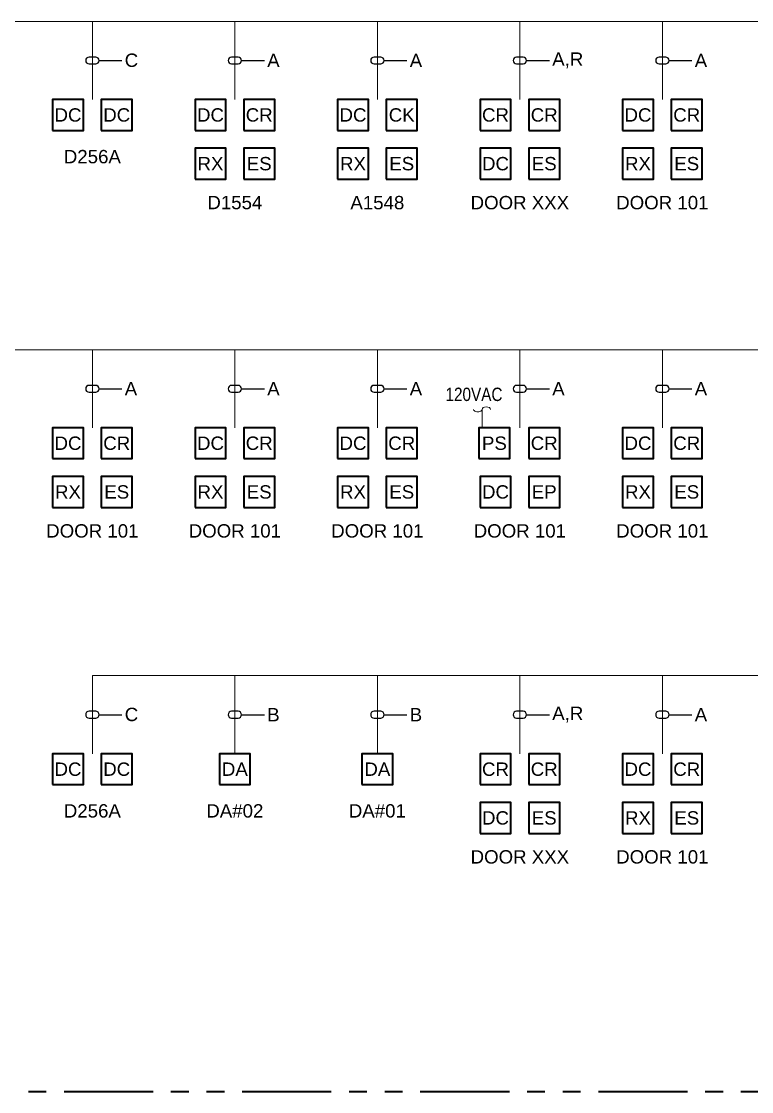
# Model space of a CAD drawing. Header units: inches. Extents: x 84 to 207, y -12 to 77.
# Drawn here: x 95.74 to 100.87, y 61.31 to 68.83 of the extents above; entities that cross this region are included whole.
import ezdxf
from ezdxf import colors
from ezdxf.entities.mleader import LeaderData, LeaderLine
from ezdxf.enums import TextEntityAlignment as Align
from ezdxf.math import Vec2, Vec3

# ---------------------------------------------------------------- set-up
doc = ezdxf.new("R2010")
doc.units = ezdxf.units.IN
doc.header["$MEASUREMENT"] = 0
doc.set_wipeout_variables(frame=1)
doc.linetypes.add('PHANTOM2', pattern=[1.25, 0.625, -0.125, 0.125, -0.125, 0.125, -0.125])
for name, color, linetype, lineweight in [('E-SEC-WIRE', 6, 'Continuous', 18), ('E-SERT-ACCS', 23, 'Continuous', 40), ('F-ALRM-WIRE-DTCT', 151, 'Continuous', 35)]:
    doc.layers.add(name, color=color, linetype=linetype, lineweight=lineweight)
doc.styles.add('Body', font='', dxfattribs={"height": 0.09375})
doc.styles.add('MtXpl_Arial_Narrow', font='arial.ttf')
doc.styles.get('Body').set_extended_font_data('Arial Narrow')

# ---------------------------------------------------------------- blocks, each defined once
blk = doc.blocks.new('AC_Card_Reader')
blk.add_wipeout([(-0.1085, 0), (-0.1085, -0.217), (0.1085, -0.217), (0.1085, 0)]).dxf.layer = 'E-SERT-ACCS'
at = {"layer": 'E-SERT-ACCS', "color": 0, "linetype": 'ByBlock', "lineweight": -2}
blk.add_lwpolyline([(-0.1085, -0.217), (0.1085, -0.217), (0.1085, 0), (-0.1085, 0)], close=True, dxfattribs=at)
at = {"layer": 'E-SERT-ACCS', "color": 7, "style": 'MtXpl_Arial_Narrow', "flags": 8}
blk.add_attdef('MODELNO.', text='', height=0.0938, dxfattribs=at).set_placement((0.1085, 0), align=Align.BOTTOM_LEFT)
blk.add_attdef('DEVICE_TYPE', text='', height=0.0938, dxfattribs=at).set_placement((0, -0.1085), align=Align.MIDDLE)
blk = doc.blocks.new('DC_Door_Contact_Recessed')
blk.add_wipeout([(-0.1085, 0), (-0.1085, -0.217), (0.1085, -0.217), (0.1085, 0)]).dxf.layer = 'E-SERT-ACCS'
at = {"layer": 'E-SERT-ACCS', "color": 0, "linetype": 'ByBlock', "lineweight": -2}
blk.add_lwpolyline([(-0.1085, -0.217), (0.1085, -0.217), (0.1085, 0), (-0.1085, 0)], close=True, dxfattribs=at)
at = {"layer": 'E-SERT-ACCS', "color": 7, "style": 'MtXpl_Arial_Narrow', "flags": 8}
blk.add_attdef('MODELNO.', text='', height=0.0938, dxfattribs=at).set_placement((0.1085, 0), align=Align.BOTTOM_LEFT)
blk.add_attdef('DEVICE_TYPE', text='', height=0.0938, dxfattribs=at).set_placement((0, -0.1085), align=Align.MIDDLE)
blk = doc.blocks.new('RX_Motion_REX')
blk.add_wipeout([(-0.1085, 0), (-0.1085, -0.217), (0.1085, -0.217), (0.1085, 0)]).dxf.layer = 'E-SERT-ACCS'
at = {"layer": 'E-SERT-ACCS', "color": 0, "linetype": 'ByBlock', "lineweight": -2}
blk.add_lwpolyline([(-0.1085, -0.217), (0.1085, -0.217), (0.1085, 0), (-0.1085, 0)], close=True, dxfattribs=at)
at = {"layer": 'E-SERT-ACCS', "color": 7, "style": 'MtXpl_Arial_Narrow', "flags": 8}
blk.add_attdef('MODELNO.', text='', height=0.0938, dxfattribs=at).set_placement((0.1085, 0), align=Align.BOTTOM_LEFT)
blk.add_attdef('DEVICE_TYPE', text='', height=0.0938, dxfattribs=at).set_placement((0, -0.1085), align=Align.MIDDLE)
blk = doc.blocks.new('ES_Electric_Strike')
blk.add_wipeout([(-0.1085, 0), (-0.1085, -0.217), (0.1085, -0.217), (0.1085, 0)]).dxf.layer = 'E-SERT-ACCS'
at = {"layer": 'E-SERT-ACCS', "color": 0, "linetype": 'ByBlock', "lineweight": -2}
blk.add_lwpolyline([(-0.1085, -0.217), (0.1085, -0.217), (0.1085, 0), (-0.1085, 0)], close=True, dxfattribs=at)
at = {"layer": 'E-SERT-ACCS', "color": 7, "style": 'MtXpl_Arial_Narrow', "flags": 8}
blk.add_attdef('MODELNO.', text='', height=0.0938, dxfattribs=at).set_placement((0.1085, 0), align=Align.BOTTOM_LEFT)
blk.add_attdef('DEVICE_TYPE', text='', height=0.0938, dxfattribs=at).set_placement((0, -0.1085), align=Align.MIDDLE)
blk = doc.blocks.new('WireTagLoop')
at = {"color": 0, "linetype": 'ByBlock', "lineweight": -2}
blk.add_lwpolyline([(-0.5, 0.5, 0.999484), (-0.5, -0.5), (0.5, -0.5, 0.999484), (0.5, 0.5, 0.000258)], format="xyb", close=True, dxfattribs=at)
blk = doc.blocks.new('CK_Card_Reader_Keypad')
blk.add_wipeout([(-0.1085, 0), (-0.1085, -0.217), (0.1085, -0.217), (0.1085, 0)]).dxf.layer = 'E-SERT-ACCS'
at = {"layer": 'E-SERT-ACCS', "color": 0, "linetype": 'ByBlock', "lineweight": -2}
blk.add_lwpolyline([(-0.1085, -0.217), (0.1085, -0.217), (0.1085, 0), (-0.1085, 0)], close=True, dxfattribs=at)
at = {"layer": 'E-SERT-ACCS', "color": 7, "style": 'MtXpl_Arial_Narrow', "flags": 8}
blk.add_attdef('MODELNO.', text='', height=0.0938, dxfattribs=at).set_placement((0.1085, 0), align=Align.BOTTOM_LEFT)
blk.add_attdef('DEVICE_TYPE', text='', height=0.0938, dxfattribs=at).set_placement((0, -0.1085), align=Align.MIDDLE)
blk = doc.blocks.new('PS_Local')
at = {"layer": 'E-SEC-WIRE'}
for centre, start_param, end_param in [((-0.1164, 0.1291), 0, 3.141593), ((-0.0565, 0.1291), 3.141593, 6.283185)]:
    blk.add_ellipse(centre, major_axis=(-0.03, 0), ratio=0.590571, start_param=start_param, end_param=end_param, dxfattribs=at)
at = {"layer": 'E-SERT-ACCS', "color": 7, "lineweight": 25, "insert": (-0.3431, 0.2337), "char_height": 0.09375, "width": 1.32, "attachment_point": 4, "style": 'Body'}
blk.add_mtext('120VAC', dxfattribs=at)
blk.add_wipeout([(-0.1085, 0), (-0.1085, -0.217), (0.1085, -0.217), (0.1085, 0)]).dxf.layer = 'E-SERT-ACCS'
at = {"layer": 'E-SEC-WIRE'}
blk.add_line((-0.0864, 0), (-0.0864, 0.1291), dxfattribs=at)
at = {"layer": 'E-SERT-ACCS', "color": 0, "linetype": 'ByBlock', "lineweight": -2}
blk.add_lwpolyline([(-0.1085, -0.217), (0.1085, -0.217), (0.1085, 0), (-0.1085, 0)], close=True, dxfattribs=at)
at = {"layer": 'E-SERT-ACCS', "color": 7, "style": 'MtXpl_Arial_Narrow', "flags": 8}
blk.add_attdef('MODELNO.', text='', height=0.0938, dxfattribs=at).set_placement((0.1085, 0), align=Align.BOTTOM_LEFT)
blk.add_attdef('DEVICE_TYPE', text='', height=0.0938, dxfattribs=at).set_placement((0, -0.1085), align=Align.MIDDLE)
blk = doc.blocks.new('EP_Electric_Panic_Hdwr')
blk.add_wipeout([(-0.1085, 0), (-0.1085, -0.217), (0.1085, -0.217), (0.1085, 0)]).dxf.layer = 'E-SERT-ACCS'
at = {"layer": 'E-SERT-ACCS', "color": 0, "linetype": 'ByBlock', "lineweight": -2}
blk.add_lwpolyline([(-0.1085, -0.217), (0.1085, -0.217), (0.1085, 0), (-0.1085, 0)], close=True, dxfattribs=at)
at = {"layer": 'E-SERT-ACCS', "color": 7, "style": 'MtXpl_Arial_Narrow', "flags": 8}
blk.add_attdef('MODELNO.', text='', height=0.0938, dxfattribs=at).set_placement((0.1085, 0), align=Align.BOTTOM_LEFT)
blk.add_attdef('DEVICE_TYPE', text='', height=0.0938, dxfattribs=at).set_placement((0, -0.1085), align=Align.MIDDLE)
blk = doc.blocks.new('DA_Duress_Alarm')
blk.add_wipeout([(-0.1085, 0), (-0.1085, -0.217), (0.1085, -0.217), (0.1085, 0)]).dxf.layer = 'E-SERT-ACCS'
at = {"layer": 'E-SERT-ACCS', "color": 0, "linetype": 'ByBlock', "lineweight": -2}
blk.add_lwpolyline([(-0.1085, -0.217), (0.1085, -0.217), (0.1085, 0), (-0.1085, 0)], close=True, dxfattribs=at)
at = {"layer": 'E-SERT-ACCS', "color": 7, "style": 'MtXpl_Arial_Narrow', "flags": 8}
blk.add_attdef('MODELNO.', text='', height=0.0938, dxfattribs=at).set_placement((0.1085, 0), align=Align.BOTTOM_LEFT)
blk.add_attdef('DEVICE_TYPE', text='', height=0.0938, dxfattribs=at).set_placement((0, -0.1085), align=Align.MIDDLE)

msp = doc.modelspace()

# ---------------------------------------------------------------- linework, layer by layer
at = {"layer": 'E-SEC-WIRE'}
for p, q in [((93.2404, 68.8265), (102.4902, 68.8265)), ((96.2404, 68.2785), (96.2404, 68.8265)), ((97.2404, 68.2785), (97.2404, 68.8265)), ((98.2404, 68.2785), (98.2404, 68.8265)), ((99.2404, 68.2785), (99.2404, 68.8265)), ((100.2404, 68.2785), (100.2404, 68.8265)), ((93.2404, 66.5223), (102.7, 66.5223)), ((96.2404, 65.9743), (96.2404, 66.5223)), ((97.2404, 65.9743), (97.2404, 66.5223)), ((98.2404, 65.9743), (98.2404, 66.5223)), ((99.2404, 65.9743), (99.2404, 66.5223)), ((100.2404, 65.9743), (100.2404, 66.5223)), ((96.2404, 64.2342), (102.4902, 64.2342)), ((96.2404, 63.6862), (96.2404, 64.2342)), ((97.2404, 63.6862), (97.2404, 64.2342)), ((98.2404, 63.6862), (98.2404, 64.2342)), ((99.2404, 63.6862), (99.2404, 64.2342)), ((100.2404, 63.6862), (100.2404, 64.2342))]:
    msp.add_line(p, q, dxfattribs=at)
at = {"layer": 'F-ALRM-WIRE-DTCT', "color": 251, "linetype": 'PHANTOM2', "true_color": 0x636466}
msp.add_line((91.0418, 61.3144), (107.4686, 61.3144), dxfattribs=at)

# ---------------------------------------------------------------- block references
at = {"layer": 'E-SERT-ACCS'}
ref = msp.add_blockref('DC_Door_Contact_Recessed', (96.0694, 68.2785), dxfattribs=at)
ref.add_attrib('DEVICE_TYPE', 'DC', dxfattribs={"color": 7, "height": 0.09375, "style": 'MtXpl_Arial_Narrow'}).set_placement((96.0694, 68.17), align=Align.MIDDLE)
ref = msp.add_blockref('DC_Door_Contact_Recessed', (96.4114, 68.2785), dxfattribs=at)
ref.add_attrib('DEVICE_TYPE', 'DC', dxfattribs={"color": 7, "height": 0.09375, "style": 'MtXpl_Arial_Narrow'}).set_placement((96.4114, 68.17), align=Align.MIDDLE)
ref = msp.add_blockref('DC_Door_Contact_Recessed', (97.0694, 68.2785), dxfattribs=at)
ref.add_attrib('DEVICE_TYPE', 'DC', dxfattribs={"color": 7, "height": 0.09375, "style": 'MtXpl_Arial_Narrow'}).set_placement((97.0694, 68.17), align=Align.MIDDLE)
ref = msp.add_blockref('AC_Card_Reader', (97.4114, 68.2785), dxfattribs=at)
ref.add_attrib('DEVICE_TYPE', 'CR', dxfattribs={"color": 7, "height": 0.09375, "style": 'MtXpl_Arial_Narrow'}).set_placement((97.4114, 68.17), align=Align.MIDDLE)
ref = msp.add_blockref('DC_Door_Contact_Recessed', (98.0694, 68.2785), dxfattribs=at)
ref.add_attrib('DEVICE_TYPE', 'DC', dxfattribs={"color": 7, "height": 0.09375, "style": 'MtXpl_Arial_Narrow'}).set_placement((98.0694, 68.17), align=Align.MIDDLE)
ref = msp.add_blockref('CK_Card_Reader_Keypad', (98.4114, 68.2785), dxfattribs=at)
ref.add_attrib('DEVICE_TYPE', 'CK', dxfattribs={"color": 7, "height": 0.09375, "style": 'MtXpl_Arial_Narrow'}).set_placement((98.4114, 68.17), align=Align.MIDDLE)
ref = msp.add_blockref('AC_Card_Reader', (99.0694, 68.2785), dxfattribs=at)
ref.add_attrib('DEVICE_TYPE', 'CR', dxfattribs={"color": 7, "height": 0.09375, "style": 'MtXpl_Arial_Narrow'}).set_placement((99.0694, 68.17), align=Align.MIDDLE)
ref = msp.add_blockref('AC_Card_Reader', (99.4114, 68.2785), dxfattribs=at)
ref.add_attrib('DEVICE_TYPE', 'CR', dxfattribs={"color": 7, "height": 0.09375, "style": 'MtXpl_Arial_Narrow'}).set_placement((99.4114, 68.17), align=Align.MIDDLE)
ref = msp.add_blockref('DC_Door_Contact_Recessed', (100.0694, 68.2785), dxfattribs=at)
ref.add_attrib('DEVICE_TYPE', 'DC', dxfattribs={"color": 7, "height": 0.09375, "style": 'MtXpl_Arial_Narrow'}).set_placement((100.0694, 68.17), align=Align.MIDDLE)
ref = msp.add_blockref('AC_Card_Reader', (100.4114, 68.2785), dxfattribs=at)
ref.add_attrib('DEVICE_TYPE', 'CR', dxfattribs={"color": 7, "height": 0.09375, "style": 'MtXpl_Arial_Narrow'}).set_placement((100.4114, 68.17), align=Align.MIDDLE)
ref = msp.add_blockref('RX_Motion_REX', (97.0694, 67.9365), dxfattribs=at)
ref.add_attrib('DEVICE_TYPE', 'RX', dxfattribs={"color": 7, "height": 0.09375, "style": 'MtXpl_Arial_Narrow'}).set_placement((97.0694, 67.828), align=Align.MIDDLE)
ref = msp.add_blockref('ES_Electric_Strike', (97.4114, 67.9365), dxfattribs=at)
ref.add_attrib('DEVICE_TYPE', 'ES', dxfattribs={"color": 7, "height": 0.09375, "style": 'MtXpl_Arial_Narrow'}).set_placement((97.4114, 67.828), align=Align.MIDDLE)
ref = msp.add_blockref('RX_Motion_REX', (98.0694, 67.9365), dxfattribs=at)
ref.add_attrib('DEVICE_TYPE', 'RX', dxfattribs={"color": 7, "height": 0.09375, "style": 'MtXpl_Arial_Narrow'}).set_placement((98.0694, 67.828), align=Align.MIDDLE)
ref = msp.add_blockref('ES_Electric_Strike', (98.4114, 67.9365), dxfattribs=at)
ref.add_attrib('DEVICE_TYPE', 'ES', dxfattribs={"color": 7, "height": 0.09375, "style": 'MtXpl_Arial_Narrow'}).set_placement((98.4114, 67.828), align=Align.MIDDLE)
ref = msp.add_blockref('DC_Door_Contact_Recessed', (99.0694, 67.9365), dxfattribs=at)
ref.add_attrib('DEVICE_TYPE', 'DC', dxfattribs={"color": 7, "height": 0.09375, "style": 'MtXpl_Arial_Narrow'}).set_placement((99.0694, 67.828), align=Align.MIDDLE)
ref = msp.add_blockref('ES_Electric_Strike', (99.4114, 67.9365), dxfattribs=at)
ref.add_attrib('DEVICE_TYPE', 'ES', dxfattribs={"color": 7, "height": 0.09375, "style": 'MtXpl_Arial_Narrow'}).set_placement((99.4114, 67.828), align=Align.MIDDLE)
ref = msp.add_blockref('RX_Motion_REX', (100.0694, 67.9365), dxfattribs=at)
ref.add_attrib('DEVICE_TYPE', 'RX', dxfattribs={"color": 7, "height": 0.09375, "style": 'MtXpl_Arial_Narrow'}).set_placement((100.0694, 67.828), align=Align.MIDDLE)
ref = msp.add_blockref('ES_Electric_Strike', (100.4114, 67.9365), dxfattribs=at)
ref.add_attrib('DEVICE_TYPE', 'ES', dxfattribs={"color": 7, "height": 0.09375, "style": 'MtXpl_Arial_Narrow'}).set_placement((100.4114, 67.828), align=Align.MIDDLE)
ref = msp.add_blockref('DC_Door_Contact_Recessed', (96.0694, 65.9743), dxfattribs=at)
ref.add_attrib('DEVICE_TYPE', 'DC', dxfattribs={"color": 7, "height": 0.09375, "style": 'MtXpl_Arial_Narrow'}).set_placement((96.0694, 65.8658), align=Align.MIDDLE)
ref = msp.add_blockref('AC_Card_Reader', (96.4114, 65.9743), dxfattribs=at)
ref.add_attrib('DEVICE_TYPE', 'CR', dxfattribs={"color": 7, "height": 0.09375, "style": 'MtXpl_Arial_Narrow'}).set_placement((96.4114, 65.8658), align=Align.MIDDLE)
ref = msp.add_blockref('DC_Door_Contact_Recessed', (97.0694, 65.9743), dxfattribs=at)
ref.add_attrib('DEVICE_TYPE', 'DC', dxfattribs={"color": 7, "height": 0.09375, "style": 'MtXpl_Arial_Narrow'}).set_placement((97.0694, 65.8658), align=Align.MIDDLE)
ref = msp.add_blockref('AC_Card_Reader', (97.4114, 65.9743), dxfattribs=at)
ref.add_attrib('DEVICE_TYPE', 'CR', dxfattribs={"color": 7, "height": 0.09375, "style": 'MtXpl_Arial_Narrow'}).set_placement((97.4114, 65.8658), align=Align.MIDDLE)
ref = msp.add_blockref('DC_Door_Contact_Recessed', (98.0694, 65.9743), dxfattribs=at)
ref.add_attrib('DEVICE_TYPE', 'DC', dxfattribs={"color": 7, "height": 0.09375, "style": 'MtXpl_Arial_Narrow'}).set_placement((98.0694, 65.8658), align=Align.MIDDLE)
ref = msp.add_blockref('AC_Card_Reader', (98.4114, 65.9743), dxfattribs=at)
ref.add_attrib('DEVICE_TYPE', 'CR', dxfattribs={"color": 7, "height": 0.09375, "style": 'MtXpl_Arial_Narrow'}).set_placement((98.4114, 65.8658), align=Align.MIDDLE)
ref = msp.add_blockref('AC_Card_Reader', (99.4114, 65.9743), dxfattribs=at)
ref.add_attrib('DEVICE_TYPE', 'CR', dxfattribs={"color": 7, "height": 0.09375, "style": 'MtXpl_Arial_Narrow'}).set_placement((99.4114, 65.8658), align=Align.MIDDLE)
ref = msp.add_blockref('DC_Door_Contact_Recessed', (100.0694, 65.9743), dxfattribs=at)
ref.add_attrib('DEVICE_TYPE', 'DC', dxfattribs={"color": 7, "height": 0.09375, "style": 'MtXpl_Arial_Narrow'}).set_placement((100.0694, 65.8658), align=Align.MIDDLE)
ref = msp.add_blockref('AC_Card_Reader', (100.4114, 65.9743), dxfattribs=at)
ref.add_attrib('DEVICE_TYPE', 'CR', dxfattribs={"color": 7, "height": 0.09375, "style": 'MtXpl_Arial_Narrow'}).set_placement((100.4114, 65.8658), align=Align.MIDDLE)
ref = msp.add_blockref('RX_Motion_REX', (96.0694, 65.6323), dxfattribs=at)
ref.add_attrib('DEVICE_TYPE', 'RX', dxfattribs={"color": 7, "height": 0.09375, "style": 'MtXpl_Arial_Narrow'}).set_placement((96.0694, 65.5238), align=Align.MIDDLE)
ref = msp.add_blockref('ES_Electric_Strike', (96.4114, 65.6323), dxfattribs=at)
ref.add_attrib('DEVICE_TYPE', 'ES', dxfattribs={"color": 7, "height": 0.09375, "style": 'MtXpl_Arial_Narrow'}).set_placement((96.4114, 65.5238), align=Align.MIDDLE)
ref = msp.add_blockref('RX_Motion_REX', (97.0694, 65.6323), dxfattribs=at)
ref.add_attrib('DEVICE_TYPE', 'RX', dxfattribs={"color": 7, "height": 0.09375, "style": 'MtXpl_Arial_Narrow'}).set_placement((97.0694, 65.5238), align=Align.MIDDLE)
ref = msp.add_blockref('ES_Electric_Strike', (97.4114, 65.6323), dxfattribs=at)
ref.add_attrib('DEVICE_TYPE', 'ES', dxfattribs={"color": 7, "height": 0.09375, "style": 'MtXpl_Arial_Narrow'}).set_placement((97.4114, 65.5238), align=Align.MIDDLE)
ref = msp.add_blockref('RX_Motion_REX', (98.0694, 65.6323), dxfattribs=at)
ref.add_attrib('DEVICE_TYPE', 'RX', dxfattribs={"color": 7, "height": 0.09375, "style": 'MtXpl_Arial_Narrow'}).set_placement((98.0694, 65.5238), align=Align.MIDDLE)
ref = msp.add_blockref('ES_Electric_Strike', (98.4114, 65.6323), dxfattribs=at)
ref.add_attrib('DEVICE_TYPE', 'ES', dxfattribs={"color": 7, "height": 0.09375, "style": 'MtXpl_Arial_Narrow'}).set_placement((98.4114, 65.5238), align=Align.MIDDLE)
ref = msp.add_blockref('DC_Door_Contact_Recessed', (99.0694, 65.6323), dxfattribs=at)
ref.add_attrib('DEVICE_TYPE', 'DC', dxfattribs={"color": 7, "height": 0.09375, "style": 'MtXpl_Arial_Narrow'}).set_placement((99.0694, 65.5238), align=Align.MIDDLE)
ref = msp.add_blockref('EP_Electric_Panic_Hdwr', (99.4114, 65.6323), dxfattribs=at)
ref.add_attrib('DEVICE_TYPE', 'EP', dxfattribs={"color": 7, "height": 0.09375, "style": 'MtXpl_Arial_Narrow'}).set_placement((99.4114, 65.5238), align=Align.MIDDLE)
ref = msp.add_blockref('RX_Motion_REX', (100.0694, 65.6323), dxfattribs=at)
ref.add_attrib('DEVICE_TYPE', 'RX', dxfattribs={"color": 7, "height": 0.09375, "style": 'MtXpl_Arial_Narrow'}).set_placement((100.0694, 65.5238), align=Align.MIDDLE)
ref = msp.add_blockref('ES_Electric_Strike', (100.4114, 65.6323), dxfattribs=at)
ref.add_attrib('DEVICE_TYPE', 'ES', dxfattribs={"color": 7, "height": 0.09375, "style": 'MtXpl_Arial_Narrow'}).set_placement((100.4114, 65.5238), align=Align.MIDDLE)
ref = msp.add_blockref('DC_Door_Contact_Recessed', (96.0694, 63.6862), dxfattribs=at)
ref.add_attrib('DEVICE_TYPE', 'DC', dxfattribs={"color": 7, "height": 0.09375, "style": 'MtXpl_Arial_Narrow'}).set_placement((96.0694, 63.5777), align=Align.MIDDLE)
ref = msp.add_blockref('DC_Door_Contact_Recessed', (96.4114, 63.6862), dxfattribs=at)
ref.add_attrib('DEVICE_TYPE', 'DC', dxfattribs={"color": 7, "height": 0.09375, "style": 'MtXpl_Arial_Narrow'}).set_placement((96.4114, 63.5777), align=Align.MIDDLE)
ref = msp.add_blockref('AC_Card_Reader', (99.0694, 63.6862), dxfattribs=at)
ref.add_attrib('DEVICE_TYPE', 'CR', dxfattribs={"color": 7, "height": 0.09375, "style": 'MtXpl_Arial_Narrow'}).set_placement((99.0694, 63.5777), align=Align.MIDDLE)
ref = msp.add_blockref('AC_Card_Reader', (99.4114, 63.6862), dxfattribs=at)
ref.add_attrib('DEVICE_TYPE', 'CR', dxfattribs={"color": 7, "height": 0.09375, "style": 'MtXpl_Arial_Narrow'}).set_placement((99.4114, 63.5777), align=Align.MIDDLE)
ref = msp.add_blockref('DC_Door_Contact_Recessed', (100.0694, 63.6862), dxfattribs=at)
ref.add_attrib('DEVICE_TYPE', 'DC', dxfattribs={"color": 7, "height": 0.09375, "style": 'MtXpl_Arial_Narrow'}).set_placement((100.0694, 63.5777), align=Align.MIDDLE)
ref = msp.add_blockref('AC_Card_Reader', (100.4114, 63.6862), dxfattribs=at)
ref.add_attrib('DEVICE_TYPE', 'CR', dxfattribs={"color": 7, "height": 0.09375, "style": 'MtXpl_Arial_Narrow'}).set_placement((100.4114, 63.5777), align=Align.MIDDLE)
ref = msp.add_blockref('DC_Door_Contact_Recessed', (99.0694, 63.3441), dxfattribs=at)
ref.add_attrib('DEVICE_TYPE', 'DC', dxfattribs={"color": 7, "height": 0.09375, "style": 'MtXpl_Arial_Narrow'}).set_placement((99.0694, 63.2356), align=Align.MIDDLE)
ref = msp.add_blockref('ES_Electric_Strike', (99.4114, 63.3441), dxfattribs=at)
ref.add_attrib('DEVICE_TYPE', 'ES', dxfattribs={"color": 7, "height": 0.09375, "style": 'MtXpl_Arial_Narrow'}).set_placement((99.4114, 63.2356), align=Align.MIDDLE)
ref = msp.add_blockref('RX_Motion_REX', (100.0694, 63.3441), dxfattribs=at)
ref.add_attrib('DEVICE_TYPE', 'RX', dxfattribs={"color": 7, "height": 0.09375, "style": 'MtXpl_Arial_Narrow'}).set_placement((100.0694, 63.2356), align=Align.MIDDLE)
ref = msp.add_blockref('ES_Electric_Strike', (100.4114, 63.3441), dxfattribs=at)
ref.add_attrib('DEVICE_TYPE', 'ES', dxfattribs={"color": 7, "height": 0.09375, "style": 'MtXpl_Arial_Narrow'}).set_placement((100.4114, 63.2356), align=Align.MIDDLE)

# ---------------------------------------------------------------- texts
at = {"layer": 'E-SERT-ACCS', "color": 7, "style": 'MtXpl_Arial_Narrow'}
for s, p in [('D256A', (96.2404, 67.8774)), ('D1554', (97.2404, 67.5545)), ('A1548', (98.2404, 67.5545)), ('DOOR XXX', (99.2404, 67.5545)), ('DOOR 101', (100.2404, 67.5545)), ('DOOR 101', (96.2404, 65.2503)), ('DOOR 101', (97.2404, 65.2503)), ('DOOR 101', (98.2404, 65.2503)), ('DOOR 101', (99.2404, 65.2503)), ('DOOR 101', (100.2404, 65.2503)), ('D256A', (96.2404, 63.285)), ('DA#02', (97.2404, 63.285)), ('DA#01', (98.2404, 63.285)), ('DOOR XXX', (99.2404, 62.9621)), ('DOOR 101', (100.2404, 62.9621))]:
    msp.add_text(s, height=0.09375, dxfattribs=at).set_placement(p, align=Align.MIDDLE)

# ---------------------------------------------------------------- leaders
at = {"layer": 'E-SERT-ACCS', "color": 7}
ml = msp.add_multileader_mtext('Standard', dxfattribs=at)
ml.set_content('C', color=7, style='MtXpl_Arial_Narrow')
ml.set_leader_properties(color=256, linetype='Continuous')
ml.set_arrow_properties(name='WireTagLoop')
ml.build(insert=Vec2(0, 0))
ml.multileader.update_dxf_attribs({"text_left_attachment_type": 2, "text_right_attachment_type": 2, "text_bottom_attachment_type": 2, "dogleg_length": 0.0625, "arrow_head_size": 0.0469})
ctx = ml.context
ctx.base_point, ctx.char_height, ctx.arrow_head_size, ctx.landing_gap_size, ctx.plane_origin = Vec3(96.4475, 68.5525), 0.0938, 0.0469, 0.02, Vec3(52.7288, 76.6713)
ctx.left_attachment, ctx.right_attachment, ctx.top_attachment = 2, 2, 2
notes = []
notes.append((ctx, [(1, (1, 1, 0), (96.385, 68.5525), (1, 0), 0.0625, [(0, [(96.2404, 68.5525)], 0, [])])]))
ctx.mtext.insert, ctx.mtext.flow_direction = Vec3(96.4675, 68.601), 5
ml = msp.add_multileader_mtext('Standard', dxfattribs=at)
ml.set_content('A', color=7, style='MtXpl_Arial_Narrow')
ml.set_leader_properties(color=256, linetype='Continuous')
ml.set_arrow_properties(name='WireTagLoop')
ml.build(insert=Vec2(0, 0))
ml.multileader.update_dxf_attribs({"text_left_attachment_type": 2, "text_right_attachment_type": 2, "text_bottom_attachment_type": 2, "dogleg_length": 0.0625, "arrow_head_size": 0.0469})
ctx = ml.context
ctx.base_point, ctx.char_height, ctx.arrow_head_size, ctx.landing_gap_size, ctx.plane_origin = Vec3(97.4475, 68.5525), 0.0938, 0.0469, 0.02, Vec3(53.7288, 76.6713)
ctx.left_attachment, ctx.right_attachment, ctx.top_attachment = 2, 2, 2
notes.append((ctx, [(1, (1, 1, 0), (97.385, 68.5525), (1, 0), 0.0625, [(0, [(97.2404, 68.5525)], 0, [])])]))
ctx.mtext.insert, ctx.mtext.flow_direction = Vec3(97.4675, 68.5994), 5
ml = msp.add_multileader_mtext('Standard', dxfattribs=at)
ml.set_content('A', color=7, style='MtXpl_Arial_Narrow')
ml.set_leader_properties(color=256, linetype='Continuous')
ml.set_arrow_properties(name='WireTagLoop')
ml.build(insert=Vec2(0, 0))
ml.multileader.update_dxf_attribs({"text_left_attachment_type": 2, "text_right_attachment_type": 2, "text_bottom_attachment_type": 2, "dogleg_length": 0.0625, "arrow_head_size": 0.0469})
ctx = ml.context
ctx.base_point, ctx.char_height, ctx.arrow_head_size, ctx.landing_gap_size, ctx.plane_origin = Vec3(98.4475, 68.5525), 0.0938, 0.0469, 0.02, Vec3(54.7288, 76.6713)
ctx.left_attachment, ctx.right_attachment, ctx.top_attachment = 2, 2, 2
notes.append((ctx, [(1, (1, 1, 0), (98.385, 68.5525), (1, 0), 0.0625, [(0, [(98.2404, 68.5525)], 0, [])])]))
ctx.mtext.insert, ctx.mtext.flow_direction = Vec3(98.4675, 68.5994), 5
ml = msp.add_multileader_mtext('Standard', dxfattribs=at)
ml.set_content('A,R', color=7, style='MtXpl_Arial_Narrow')
ml.set_leader_properties(color=256, linetype='Continuous')
ml.set_arrow_properties(name='WireTagLoop')
ml.build(insert=Vec2(0, 0))
ml.multileader.update_dxf_attribs({"text_left_attachment_type": 2, "text_right_attachment_type": 2, "text_bottom_attachment_type": 2, "dogleg_length": 0.0625, "arrow_head_size": 0.0469})
ctx = ml.context
ctx.base_point, ctx.char_height, ctx.arrow_head_size, ctx.landing_gap_size, ctx.plane_origin = Vec3(99.4475, 68.5525), 0.09375, 0.0469, 0.02, Vec3(55.7288, 76.6713)
ctx.left_attachment, ctx.right_attachment, ctx.top_attachment = 2, 2, 2
notes.append((ctx, [(1, (1, 1, 0), (99.385, 68.5525), (1, 0), 0.0625, [(0, [(99.2404, 68.5525)], 0, [])])]))
ctx.mtext.insert, ctx.mtext.flow_direction = Vec3(99.4675, 68.6087), 5
ml = msp.add_multileader_mtext('Standard', dxfattribs=at)
ml.set_content('A', color=7, style='MtXpl_Arial_Narrow')
ml.set_leader_properties(color=256, linetype='Continuous')
ml.set_arrow_properties(name='WireTagLoop')
ml.build(insert=Vec2(0, 0))
ml.multileader.update_dxf_attribs({"text_left_attachment_type": 2, "text_right_attachment_type": 2, "text_bottom_attachment_type": 2, "dogleg_length": 0.0625, "arrow_head_size": 0.0469})
ctx = ml.context
ctx.base_point, ctx.char_height, ctx.arrow_head_size, ctx.landing_gap_size, ctx.plane_origin = Vec3(100.4475, 68.5525), 0.0938, 0.0469, 0.02, Vec3(56.7288, 76.6713)
ctx.left_attachment, ctx.right_attachment, ctx.top_attachment = 2, 2, 2
notes.append((ctx, [(1, (1, 1, 0), (100.385, 68.5525), (1, 0), 0.0625, [(0, [(100.2404, 68.5525)], 0, [])])]))
ctx.mtext.insert, ctx.mtext.flow_direction = Vec3(100.4675, 68.5994), 5
ml = msp.add_multileader_mtext('Standard', dxfattribs=at)
ml.set_content('A', color=7, style='MtXpl_Arial_Narrow')
ml.set_leader_properties(color=256, linetype='Continuous')
ml.set_arrow_properties(name='WireTagLoop')
ml.build(insert=Vec2(0, 0))
ml.multileader.update_dxf_attribs({"text_left_attachment_type": 2, "text_right_attachment_type": 2, "text_bottom_attachment_type": 2, "dogleg_length": 0.0625, "arrow_head_size": 0.0469})
ctx = ml.context
ctx.base_point, ctx.char_height, ctx.arrow_head_size, ctx.landing_gap_size, ctx.plane_origin = Vec3(96.4475, 66.2483), 0.0938, 0.0469, 0.02, Vec3(52.7288, 74.367)
ctx.left_attachment, ctx.right_attachment, ctx.top_attachment = 2, 2, 2
notes.append((ctx, [(1, (1, 1, 0), (96.385, 66.2483), (1, 0), 0.0625, [(0, [(96.2404, 66.2483)], 0, [])])]))
ctx.mtext.insert, ctx.mtext.flow_direction = Vec3(96.4675, 66.2952), 5
ml = msp.add_multileader_mtext('Standard', dxfattribs=at)
ml.set_content('A', color=7, style='MtXpl_Arial_Narrow')
ml.set_leader_properties(color=256, linetype='Continuous')
ml.set_arrow_properties(name='WireTagLoop')
ml.build(insert=Vec2(0, 0))
ml.multileader.update_dxf_attribs({"text_left_attachment_type": 2, "text_right_attachment_type": 2, "text_bottom_attachment_type": 2, "dogleg_length": 0.0625, "arrow_head_size": 0.0469})
ctx = ml.context
ctx.base_point, ctx.char_height, ctx.arrow_head_size, ctx.landing_gap_size, ctx.plane_origin = Vec3(97.4475, 66.2483), 0.0938, 0.0469, 0.02, Vec3(53.7288, 74.367)
ctx.left_attachment, ctx.right_attachment, ctx.top_attachment = 2, 2, 2
notes.append((ctx, [(1, (1, 1, 0), (97.385, 66.2483), (1, 0), 0.0625, [(0, [(97.2404, 66.2483)], 0, [])])]))
ctx.mtext.insert, ctx.mtext.flow_direction = Vec3(97.4675, 66.2952), 5
ml = msp.add_multileader_mtext('Standard', dxfattribs=at)
ml.set_content('A', color=7, style='MtXpl_Arial_Narrow')
ml.set_leader_properties(color=256, linetype='Continuous')
ml.set_arrow_properties(name='WireTagLoop')
ml.build(insert=Vec2(0, 0))
ml.multileader.update_dxf_attribs({"text_left_attachment_type": 2, "text_right_attachment_type": 2, "text_bottom_attachment_type": 2, "dogleg_length": 0.0625, "arrow_head_size": 0.0469})
ctx = ml.context
ctx.base_point, ctx.char_height, ctx.arrow_head_size, ctx.landing_gap_size, ctx.plane_origin = Vec3(98.4475, 66.2483), 0.0938, 0.0469, 0.02, Vec3(54.7288, 74.367)
ctx.left_attachment, ctx.right_attachment, ctx.top_attachment = 2, 2, 2
notes.append((ctx, [(1, (1, 1, 0), (98.385, 66.2483), (1, 0), 0.0625, [(0, [(98.2404, 66.2483)], 0, [])])]))
ctx.mtext.insert, ctx.mtext.flow_direction = Vec3(98.4675, 66.2952), 5
ml = msp.add_multileader_mtext('Standard', dxfattribs=at)
ml.set_content('A', color=7, style='MtXpl_Arial_Narrow')
ml.set_leader_properties(color=256, linetype='Continuous')
ml.set_arrow_properties(name='WireTagLoop')
ml.build(insert=Vec2(0, 0))
ml.multileader.update_dxf_attribs({"text_left_attachment_type": 2, "text_right_attachment_type": 2, "text_bottom_attachment_type": 2, "dogleg_length": 0.0625, "arrow_head_size": 0.0469})
ctx = ml.context
ctx.base_point, ctx.char_height, ctx.arrow_head_size, ctx.landing_gap_size, ctx.plane_origin = Vec3(99.4475, 66.2483), 0.0938, 0.0469, 0.02, Vec3(55.7288, 74.367)
ctx.left_attachment, ctx.right_attachment, ctx.top_attachment = 2, 2, 2
notes.append((ctx, [(1, (1, 1, 0), (99.385, 66.2483), (1, 0), 0.0625, [(0, [(99.2404, 66.2483)], 0, [])])]))
ctx.mtext.insert, ctx.mtext.flow_direction = Vec3(99.4675, 66.2952), 5
ml = msp.add_multileader_mtext('Standard', dxfattribs=at)
ml.set_content('A', color=7, style='MtXpl_Arial_Narrow')
ml.set_leader_properties(color=256, linetype='Continuous')
ml.set_arrow_properties(name='WireTagLoop')
ml.build(insert=Vec2(0, 0))
ml.multileader.update_dxf_attribs({"text_left_attachment_type": 2, "text_right_attachment_type": 2, "text_bottom_attachment_type": 2, "dogleg_length": 0.0625, "arrow_head_size": 0.0469})
ctx = ml.context
ctx.base_point, ctx.char_height, ctx.arrow_head_size, ctx.landing_gap_size, ctx.plane_origin = Vec3(100.4475, 66.2483), 0.0938, 0.0469, 0.02, Vec3(56.7288, 74.367)
ctx.left_attachment, ctx.right_attachment, ctx.top_attachment = 2, 2, 2
notes.append((ctx, [(1, (1, 1, 0), (100.385, 66.2483), (1, 0), 0.0625, [(0, [(100.2404, 66.2483)], 0, [])])]))
ctx.mtext.insert, ctx.mtext.flow_direction = Vec3(100.4675, 66.2952), 5
ml = msp.add_multileader_mtext('Standard', dxfattribs=at)
ml.set_content('C', color=7, style='MtXpl_Arial_Narrow')
ml.set_leader_properties(color=256, linetype='Continuous')
ml.set_arrow_properties(name='WireTagLoop')
ml.build(insert=Vec2(0, 0))
ml.multileader.update_dxf_attribs({"text_left_attachment_type": 2, "text_right_attachment_type": 2, "text_bottom_attachment_type": 2, "dogleg_length": 0.0625, "arrow_head_size": 0.0469})
ctx = ml.context
ctx.base_point, ctx.char_height, ctx.arrow_head_size, ctx.landing_gap_size, ctx.plane_origin = Vec3(96.4475, 63.9602), 0.0938, 0.0469, 0.02, Vec3(52.7288, 72.0789)
ctx.left_attachment, ctx.right_attachment, ctx.top_attachment = 2, 2, 2
notes.append((ctx, [(1, (1, 1, 0), (96.385, 63.9602), (1, 0), 0.0625, [(0, [(96.2404, 63.9602)], 0, [])])]))
ctx.mtext.insert, ctx.mtext.flow_direction = Vec3(96.4675, 64.0087), 5
ml = msp.add_multileader_mtext('Standard', dxfattribs=at)
ml.set_content('B', color=7, style='MtXpl_Arial_Narrow')
ml.set_leader_properties(color=256, linetype='Continuous')
ml.set_arrow_properties(name='WireTagLoop')
ml.build(insert=Vec2(0, 0))
ml.multileader.update_dxf_attribs({"text_left_attachment_type": 2, "text_right_attachment_type": 2, "text_bottom_attachment_type": 2, "dogleg_length": 0.0625, "arrow_head_size": 0.0469})
ctx = ml.context
ctx.base_point, ctx.char_height, ctx.arrow_head_size, ctx.landing_gap_size, ctx.plane_origin = Vec3(97.4475, 63.9602), 0.0938, 0.0469, 0.02, Vec3(53.7288, 72.0789)
ctx.left_attachment, ctx.right_attachment, ctx.top_attachment = 2, 2, 2
notes.append((ctx, [(1, (1, 1, 0), (97.385, 63.9602), (1, 0), 0.0625, [(0, [(97.2404, 63.9602)], 0, [])])]))
ctx.mtext.insert, ctx.mtext.flow_direction = Vec3(97.4675, 64.0071), 5
ml = msp.add_multileader_mtext('Standard', dxfattribs=at)
ml.set_content('B', color=7, style='MtXpl_Arial_Narrow')
ml.set_leader_properties(color=256, linetype='Continuous')
ml.set_arrow_properties(name='WireTagLoop')
ml.build(insert=Vec2(0, 0))
ml.multileader.update_dxf_attribs({"text_left_attachment_type": 2, "text_right_attachment_type": 2, "text_bottom_attachment_type": 2, "dogleg_length": 0.0625, "arrow_head_size": 0.0469})
ctx = ml.context
ctx.base_point, ctx.char_height, ctx.arrow_head_size, ctx.landing_gap_size, ctx.plane_origin = Vec3(98.4475, 63.9602), 0.0938, 0.0469, 0.02, Vec3(54.7288, 72.0789)
ctx.left_attachment, ctx.right_attachment, ctx.top_attachment = 2, 2, 2
notes.append((ctx, [(1, (1, 1, 0), (98.385, 63.9602), (1, 0), 0.0625, [(0, [(98.2404, 63.9602)], 0, [])])]))
ctx.mtext.insert, ctx.mtext.flow_direction = Vec3(98.4675, 64.0071), 5
ml = msp.add_multileader_mtext('Standard', dxfattribs=at)
ml.set_content('A,R', color=7, style='MtXpl_Arial_Narrow')
ml.set_leader_properties(color=256, linetype='Continuous')
ml.set_arrow_properties(name='WireTagLoop')
ml.build(insert=Vec2(0, 0))
ml.multileader.update_dxf_attribs({"text_left_attachment_type": 2, "text_right_attachment_type": 2, "text_bottom_attachment_type": 2, "dogleg_length": 0.0625, "arrow_head_size": 0.0469})
ctx = ml.context
ctx.base_point, ctx.char_height, ctx.arrow_head_size, ctx.landing_gap_size, ctx.plane_origin = Vec3(99.4475, 63.9602), 0.09375, 0.0469, 0.02, Vec3(55.7288, 72.0789)
ctx.left_attachment, ctx.right_attachment, ctx.top_attachment = 2, 2, 2
notes.append((ctx, [(1, (1, 1, 0), (99.385, 63.9602), (1, 0), 0.0625, [(0, [(99.2404, 63.9602)], 0, [])])]))
ctx.mtext.insert, ctx.mtext.flow_direction = Vec3(99.4675, 64.0163), 5
ml = msp.add_multileader_mtext('Standard', dxfattribs=at)
ml.set_content('A', color=7, style='MtXpl_Arial_Narrow')
ml.set_leader_properties(color=256, linetype='Continuous')
ml.set_arrow_properties(name='WireTagLoop')
ml.build(insert=Vec2(0, 0))
ml.multileader.update_dxf_attribs({"text_left_attachment_type": 2, "text_right_attachment_type": 2, "text_bottom_attachment_type": 2, "dogleg_length": 0.0625, "arrow_head_size": 0.0469})
ctx = ml.context
ctx.base_point, ctx.char_height, ctx.arrow_head_size, ctx.landing_gap_size, ctx.plane_origin = Vec3(100.4475, 63.9602), 0.0938, 0.0469, 0.02, Vec3(56.7288, 72.0789)
ctx.left_attachment, ctx.right_attachment, ctx.top_attachment = 2, 2, 2
notes.append((ctx, [(1, (1, 1, 0), (100.385, 63.9602), (1, 0), 0.0625, [(0, [(100.2404, 63.9602)], 0, [])])]))
ctx.mtext.insert, ctx.mtext.flow_direction = Vec3(100.4675, 64.0071), 5
for ctx, leaders in notes:
    for number, flags, end, landing, length, lines in leaders:
        leader = LeaderData()
        leader.index, (leader.has_last_leader_line, leader.has_dogleg_vector, leader.attachment_direction) = number, flags
        leader.last_leader_point, leader.dogleg_vector, leader.dogleg_length = Vec3(end), Vec3(landing), length
        for number, points, colour, breaks in lines:
            line = LeaderLine()
            line.index, line.vertices, line.color, line.breaks = number, Vec3.list(points), colors.encode_raw_color(colour), breaks
            leader.lines.append(line)
        ctx.leaders.append(leader)

# ---------------------------------------------------------------- next in the draw order: block references
at = {"layer": 'E-SERT-ACCS'}
ref = msp.add_blockref('PS_Local', (99.0616, 65.9743), dxfattribs=at)
ref.add_attrib('DEVICE_TYPE', 'PS', dxfattribs={"color": 7, "height": 0.09375, "style": 'MtXpl_Arial_Narrow'}).set_placement((99.0616, 65.8658), align=Align.MIDDLE)
ref = msp.add_blockref('DA_Duress_Alarm', (97.2404, 63.6862), dxfattribs=at)
ref.add_attrib('DEVICE_TYPE', 'DA', dxfattribs={"color": 7, "height": 0.09375, "style": 'MtXpl_Arial_Narrow'}).set_placement((97.2404, 63.5777), align=Align.MIDDLE)
ref = msp.add_blockref('DA_Duress_Alarm', (98.2404, 63.6862), dxfattribs=at)
ref.add_attrib('DEVICE_TYPE', 'DA', dxfattribs={"color": 7, "height": 0.09375, "style": 'MtXpl_Arial_Narrow'}).set_placement((98.2404, 63.5777), align=Align.MIDDLE)

doc.saveas('drawing.dxf')
